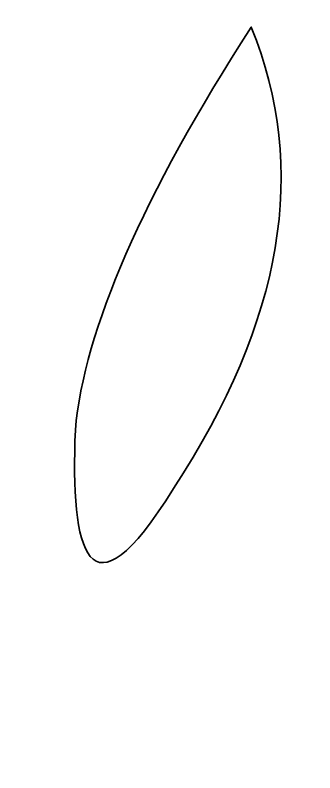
# Model space of a CAD drawing. Header units: inches. Extents: x -3.5 to 26.9, y -12.5 to 13.2.
# Drawn here: x 23.4052 to 23.4637, y -9.5976 to -9.4498 of the extents above; entities that cross this region are included whole.
import ezdxf

# ---------------------------------------------------------------- set-up
doc = ezdxf.new("R2010")
doc.units = ezdxf.units.IN
doc.header["$MEASUREMENT"] = 0
doc.layers.add('Bouquet Lantern - Floral Panels', color=7, linetype='Continuous', lineweight=0)

msp = doc.modelspace()

# ---------------------------------------------------------------- linework, layer by layer
at = {"layer": 'Bouquet Lantern - Floral Panels', "color": 250, "lineweight": 35, "true_color": 0x231f20}
for points, knots in [([(23.49377, -7.69365), (23.48572, -7.66976), (23.46141, -7.64879), (23.44308, -7.64879), (23.44308, -7.64879), (23.09808, -7.64879), (23.09808, -7.64879), (23.08183, -7.64879), (23.0903, -7.61906), (23.10558, -7.61906), (23.10558, -7.61906), (23.35822, -7.61906), (23.35822, -7.61906), (23.391, -7.61906), (23.42447, -7.56767), (23.40433, -7.51156), (23.29155, -7.19642), (22.91391, -6.77267), (22.61794, -6.77267), (22.61794, -6.77267), (22.36225, -6.77267), (22.36225, -6.77267), (22.06933, -6.77267), (21.70822, -7.15531), (21.57961, -7.51156), (21.56266, -7.55851), (21.59891, -7.61906), (21.62988, -7.61906), (21.62988, -7.61906), (21.85975, -7.61906), (21.85975, -7.61906), (21.8753, -7.61906), (21.8828, -7.64879), (21.86641, -7.64879), (21.86641, -7.64879), (21.54155, -7.64879), (21.54155, -7.64879), (21.51961, -7.64879), (21.49627, -7.66629), (21.4885, -7.68684), (21.3485, -8.05629), (21.12808, -8.76115), (21.12808, -9.43004), (21.12808, -10.43198), (21.3485, -11.2824), (21.56822, -11.87323), (21.58113, -11.90753), (21.60725, -11.94017), (21.636, -11.94017), (21.636, -11.94017), (21.87586, -11.94017), (21.87586, -11.94017), (21.92627, -11.94017), (21.92738, -11.97323), (21.91252, -11.97323), (21.91252, -11.97323), (21.69322, -11.97323), (21.69322, -11.97323), (21.64905, -11.97323), (21.62266, -12.03642), (21.64683, -12.08406), (21.73822, -12.26295), (21.83336, -12.52656), (21.97405, -12.52337), (21.97405, -12.52337), (22.97363, -12.52337), (22.97363, -12.52337), (23.12738, -12.52434), (23.22697, -12.26628), (23.31613, -12.08198), (23.33905, -12.03462), (23.31211, -11.97323), (23.26877, -11.97323), (23.26877, -11.97323), (23.04877, -11.97323), (23.04877, -11.97323), (23.03127, -11.97323), (23.03433, -11.94017), (23.08447, -11.94017), (23.08447, -11.94017), (23.32516, -11.94017), (23.32516, -11.94017), (23.35933, -11.94017), (23.3903, -11.90198), (23.40405, -11.85976), (23.65058, -11.16226), (23.86794, -10.44115), (23.86794, -9.43003), (23.86794, -8.67281), (23.61933, -8.0667), (23.49377, -7.69365), (23.49377, -7.69365), (23.49377, -7.69365), (23.49377, -7.69365), (23.49377, -7.69365), (23.49377, -7.69365), (23.49377, -7.69365)], [0, 0, 0, 0, 1, 1, 1, 2, 2, 2, 3, 3, 3, 4, 4, 4, 5, 5, 5, 6, 6, 6, 7, 7, 7, 8, 8, 8, 9, 9, 9, 10, 10, 10, 11, 11, 11, 12, 12, 12, 13, 13, 13, 14, 14, 14, 15, 15, 15, 16, 16, 16, 17, 17, 17, 18, 18, 18, 19, 19, 19, 20, 20, 20, 21, 21, 21, 22, 22, 22, 23, 23, 23, 24, 24, 24, 25, 25, 25, 26, 26, 26, 27, 27, 27, 28, 28, 28, 29, 29, 29, 30, 30, 30, 31, 31, 31, 32, 32, 32, 32]), ([(23.29252, -9.74267), (23.2003, -9.86476), (23.20516, -10.07045), (23.27836, -10.20143), (23.25586, -10.23087), (23.22933, -10.26406), (23.20669, -10.29212), (23.20669, -10.29212), (23.20225, -10.21976), (23.20225, -10.21976), (23.19752, -10.16545), (23.19391, -10.10656), (23.18961, -10.05601), (23.18766, -10.03295), (23.16169, -10.02031), (23.14238, -10.03295), (23.13016, -10.04087), (23.12197, -10.05393), (23.12016, -10.06851), (23.10558, -10.18851), (23.08294, -10.28157), (23.07127, -10.3117), (23.05891, -10.34365), (23.03419, -10.35448), (23.02905, -10.33851), (23.01586, -10.29795), (23.01794, -10.19851), (23.01988, -10.1324), (23.02419, -10.07129), (23.03044, -9.98295), (23.0328, -9.94309), (23.04155, -9.86004), (22.9903, -9.77434), (22.91808, -9.75212), (22.94336, -9.74087), (22.96627, -9.71656), (22.986, -9.68573), (23.02877, -9.61879), (23.05072, -9.49893), (23.05113, -9.43976), (23.05975, -9.43934), (23.0685, -9.43823), (23.07711, -9.43684), (23.07961, -9.43684), (23.08336, -9.43712), (23.08711, -9.44267), (23.10502, -9.46976), (23.0985, -9.58129), (23.11044, -9.60337), (23.1403, -9.65823), (23.22155, -9.61462), (23.23836, -9.55198), (23.2635, -9.47837), (23.27613, -9.35309), (23.27308, -9.26573), (23.29447, -9.24545), (23.32127, -9.22004), (23.34308, -9.19934), (23.326, -9.24226), (23.32433, -9.29379), (23.35558, -9.3324), (23.36502, -9.34754), (23.39572, -9.37865), (23.41488, -9.39892), (23.35641, -9.48281), (23.34211, -9.54767), (23.37224, -9.5917), (23.46822, -9.69462), (23.56752, -9.46823), (23.4903, -9.39601), (23.51572, -9.3624), (23.54655, -9.32656), (23.57141, -9.28837), (23.57572, -9.35698), (23.57808, -9.42628), (23.57808, -9.49587), (23.57808, -9.57698), (23.57599, -9.65656), (23.57224, -9.73476), (23.51974, -9.64656), (23.38558, -9.63628), (23.29266, -9.74295), (23.29266, -9.74295), (23.29266, -9.74267), (23.29266, -9.74267), (23.29266, -9.74267), (23.29266, -9.74267), (23.29266, -9.74267), (23.29266, -9.74267), (23.29252, -9.74267), (23.29252, -9.74267)], [0, 0, 0, 0, 1, 1, 1, 2, 2, 2, 3, 3, 3, 4, 4, 4, 5, 5, 5, 6, 6, 6, 7, 7, 7, 8, 8, 8, 9, 9, 9, 10, 10, 10, 11, 11, 11, 12, 12, 12, 13, 13, 13, 14, 14, 14, 15, 15, 15, 16, 16, 16, 17, 17, 17, 18, 18, 18, 19, 19, 19, 20, 20, 20, 21, 21, 21, 22, 22, 22, 23, 23, 23, 24, 24, 24, 25, 25, 25, 26, 26, 26, 27, 27, 27, 28, 28, 28, 29, 29, 29, 30, 30, 30, 30]), ([(23.43613, -9.54212), (23.41933, -9.5692), (23.416, -9.5542), (23.41697, -9.53073), (23.41863, -9.51129), (23.43016, -9.4849), (23.45127, -9.45212), (23.46252, -9.47976), (23.45752, -9.50934), (23.43613, -9.54212)], [0, 0, 0, 0, 1, 1, 1, 2, 2, 2, 3, 3, 3, 3])]:
    msp.add_open_spline(points, degree=3, knots=knots, dxfattribs=at)

doc.saveas('drawing.dxf')
